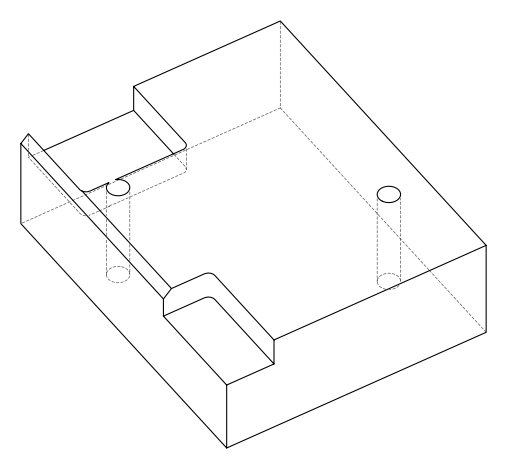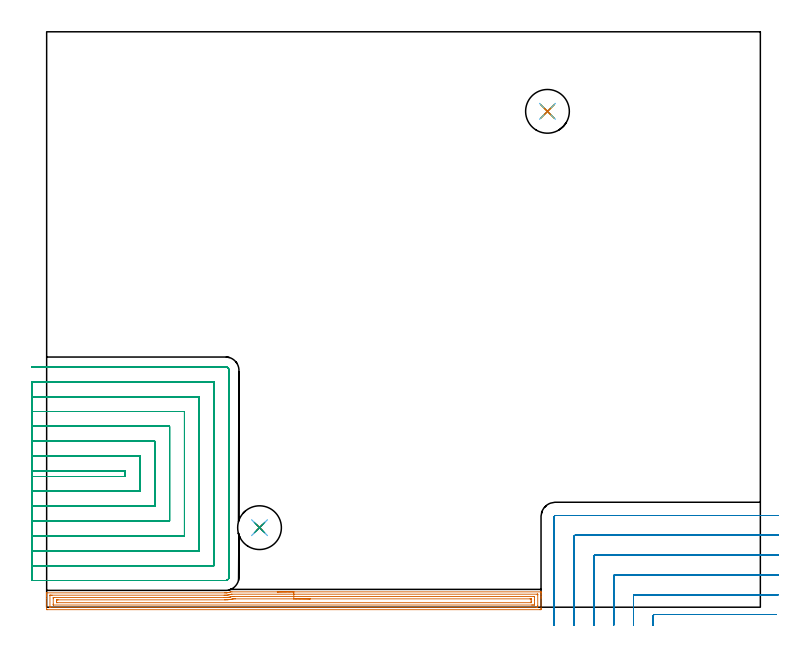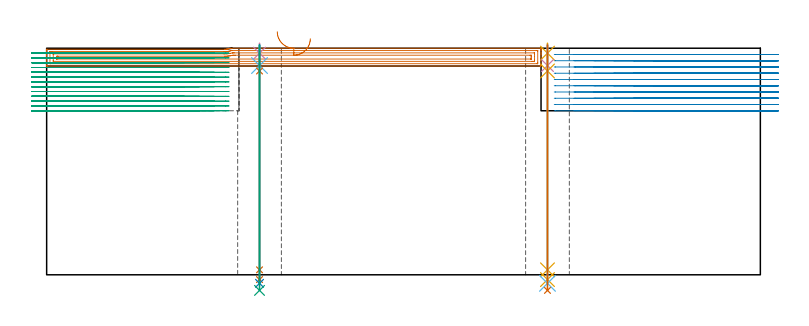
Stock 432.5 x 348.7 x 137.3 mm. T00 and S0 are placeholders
(PLAN: 13 operations, 11 tool changes, 108.3 min)
(1 AREA_MILL | FG_CHAMFER_SURFACE | UGT0205_001 | 9.83 min | 17838 mm3)
(2 MILL_CORNER_NOTCH_RECTANGULAR | CORNER_NOTCH_RECTANGULAR | NXT0201_012 | Follow Part, ap 4, ae 75% | 18.79 min | 319378 mm3)
(3 MILL_OPEN_POCKET | POCKET_OPEN | NXT0201_011 | Follow Part, ap 3, ae 75% | 75.88 min | 623298 mm3)
(4 SPOT_DRILL | STEP1HOLE | NXT0321_9005460120000 | 0.05 min | 197 mm3)
(5 SPOT_DRILL_1 | STEP1HOLE_1 | NXT0321_9005460120000 | 0.05 min | 182 mm3)
(6 DRILL_BLIND_HOLE_INTO_CENTER | STEP1HOLE | NXT0301_041 | 0.05 min | 285 mm3)
(7 GUN_DRILL_THROUGH_HOLE | STEP1HOLE | UGT0307_002 | 0.62 min | 3530 mm3)
(8 SPADE_DRILL_TO_ENLARGE_THROUGH_HOLE | STEP1HOLE | UGT0306_007 | 0.58 min | 25290 mm3)
(9 DRILL_TO_ENLARGE_THROUGH_HOLE | STEP1HOLE | UGT0301_388 | 0.6 min | 46174 mm3)
(10 DRILL_BLIND_HOLE_INTO_CENTER_1 | STEP1HOLE_1 | NXT0301_041 | 0.05 min | 281 mm3)
(11 GUN_DRILL_THROUGH_HOLE_1 | STEP1HOLE_1 | UGT0307_002 | 0.62 min | 3536 mm3)
(12 SPADE_DRILL_TO_ENLARGE_THROUGH_HOLE_1 | STEP1HOLE_1 | UGT0306_007 | 0.58 min | 25279 mm3)
(13 DRILL_TO_ENLARGE_THROUGH_HOLE_1 | STEP1HOLE_1 | UGT0301_388 | 0.6 min | 46358 mm3)
(TOOL UGT0205_001 | Chamfer Mill 20 x 3 x 45 deg. | D20 FL50 Z2)
(TOOL NXT0201_012 | ENDMILL 16mm [2P460-1600-NA 1630] | D16 FL38 Z6)
(TOOL NXT0201_011 | ENDMILL 12mm [2P460-1200-NA 1630] | D12 FL38 Z6)
(TOOL NXT0321_9005460120000 | NC Spot Drill, 142deg, 12mm, Carbide, Uncoated | D12 PA142 FL30 Z2)
(TOOL NXT0301_041 | Carbide Drill 7mm [860.1-0700-035A1-MM 2214] | D7 PA140 FL53 Z2)
(TOOL UGT0307_002 | Gun Drill 6 mm | D6 PA130 FL24 Z1)
(TOOL UGT0306_007 | Spade Drill 16.5mm | D16.5 PA132 FL10 Z2)
(TOOL UGT0301_388 | Twist Drill 26.5 mm | D26.5 PA118 FL165 Z2)
(OP 1 AREA_MILL)
G17 G21 G94 G90
T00 M6
G54
G17 G0 G90 X139.762 Y9.3 S1061 M3
G43 Z147.3 H0
G94 G1 X139.8 Z146.428 F250.
X139.914 Z145.563
X140.103 Z144.712
X140.365 Z143.88
X140.699 Z143.074
X141.102 Z142.3
X141.571 Z141.564
X142.102 Z140.872
X142.691 Z140.229
X143.334 Z139.64
X144.027 Z139.108
X144.762 Z138.64
X145.536 Z138.237
X146.342 Z137.903
X147.174 Z137.641
X148.026 Z137.452
X148.891 Z137.338
X149.762 Z137.3
X299.429
X299.59 Y9.297 Z137.288
X299.592 Y9.271 Z137.262
X299.6 Y8.9 Z136.899
Y8.567 Z136.567
Y7.89 Z135.885
Y6.664 Z134.661
Y6.117 Z134.111
Y5.504 Z133.499
Y-0.703 Z127.295
X299.598 Y-0.976 Z127.021
X299.592 Y-1.492 Z126.506
X299.505 Y-1.495 Z126.503
X298.983 Y-1.5 Z126.5
X0.617
X0.248 Y-1.496 Z126.502
X0.01 Y-1.492 Z126.506
X0. Y-1.25 Z126.747
Y5.23 Z133.225
Y6.664 Z134.661
Y7.003 Z134.999
Y7.681 Z135.681
Y8.08 Z136.08
X0.004 Y8.563 Z136.555
X0.01 Y8.698 Z136.689
X0.171 Y8.7 Z136.7
X107.861 Y8.701
X108.51 Y8.702 Z136.699
X108.741 Y8.711 Z136.703
X108.818 Y8.717 Z136.708
X109.093 Y8.733 Z136.729
X109.18 Y8.737 Z136.736
X109.626 Y8.788 Z136.786
X109.685 Y8.797 Z136.797
X110.074 Y8.864 Z136.863
X110.494 Y8.962 Z136.959
X110.519 Y8.968 Z136.965
X110.967 Y9.1 Z137.098
X111.411 Y9.253 Z137.25
X111.542 Y9.296 Z137.29
X112.281 Y9.3 Z137.3
X149.762
Y7.886 Z135.886
X297.196
X297.419 Y7.884 Z135.884
X297.528 Y7.881 Z135.881
X297.579 Y7.879 Z135.879
X297.59 Y7.872 Z135.872
X297.593 Y7.854 Z135.854
X297.597 Y7.746 Z135.746
X297.6 Y7.489 Z135.489
X297.599 Y0.797 Z128.797
X297.598 Y0.398 Z128.398
X297.59 Y-0.005 Z127.995
X297.576 Y-0.079 Z127.921
X297.529 Y-0.081 Z127.919
X297.418 Y-0.084 Z127.916
X297.196 Y-0.086 Z127.914
X2.404
X2.181 Y-0.084 Z127.916
X2.072 Y-0.082 Z127.918
X2.021 Y-0.079 Z127.921
X2.009 Y-0.072 Z127.928
X2.007 Y-0.054 Z127.946
X2.003 Y0.054 Z128.054
X2. Y0.311 Z128.311
X2.001 Y7.003 Z135.003
X2.003 Y7.204 Z135.204
X2.006 Y7.253 Z135.253
X2.009 Y7.274 Z135.274
X2.027 Y7.279 Z135.279
X2.123 Y7.282 Z135.282
X2.404 Y7.284 Z135.284
X3.013 Y7.286 Z135.286
X3.297
X107.529 Y7.287 Z135.287
X107.815 Y7.288 Z135.288
X108.416 Y7.292 Z135.292
X108.708 Y7.298 Z135.298
X109.273 Y7.329 Z135.329
X109.601 Y7.359 Z135.359
X110.078 Y7.416 Z135.416
X110.494 Y7.488 Z135.488
X110.829 Y7.558 Z135.558
X111.388 Y7.698 Z135.698
X111.541 Y7.738 Z135.738
X111.866 Y7.828 Z135.828
X112.061 Y7.879 Z135.879
X112.285 Y7.886 Z135.886
X149.762
Y6.472 Z134.472
X295.409 Y6.471 Z134.471
X295.528 Y6.469 Z134.469
X295.571 Y6.467 Z134.467
X295.587 Y6.465 Z134.465
X295.59 Y6.431 Z134.431
X295.596 Y6.306 Z134.306
X295.599 Y6.117 Z134.117
X295.6 Y5.927 Z133.927
Y4.343 Z132.343
Y2.381 Z130.381
X295.597 Y1.683 Z129.683
X295.593 Y1.501 Z129.501
X295.579 Y1.335 Z129.335
X295.409 Y1.333 Z129.333
X294.873 Y1.33 Z129.33
X294.516 Y1.329 Z129.329
X293.98 Y1.328 Z129.328
X4.191 Y1.329 Z129.329
X4.072 Y1.331 Z129.331
X4.029 Y1.333 Z129.333
X4.013 Y1.334 Z129.334
X4.01 Y1.369 Z129.369
X4.004 Y1.494 Z129.494
X4.001 Y1.683 Z129.683
X4. Y1.873 Z129.873
Y5.419 Z133.419
X4.002 Y5.608 Z133.608
X4.005 Y5.734 Z133.734
X4.01 Y5.835 Z133.835
X4.018 Y5.866 Z133.866
X4.03
X4.191 Y5.869 Z133.869
X4.438 Y5.871 Z133.871
X107.167 Y5.872 Z133.872
X107.815 Y5.873 Z133.873
X108.058 Y5.875 Z133.875
X108.708 Y5.883 Z133.883
X108.934 Y5.892 Z133.892
X109.601 Y5.933 Z133.933
X109.77 Y5.948 Z133.948
X110.494 Y6.031 Z134.031
X110.57 Y6.041 Z134.041
X111.018 Y6.117 Z134.117
X111.323 Y6.181 Z134.181
X111.388 Y6.196 Z134.196
X112.419 Y6.456 Z134.456
X112.549 Y6.464 Z134.464
X112.82 Y6.469 Z134.469
X113.174 Y6.471 Z134.471
X113.71
X149.762 Y6.472 Z134.472
Y5.057 Z133.057
X292.903
X293.499 Y5.055 Z133.055
X293.565 Y5.053 Z133.053
X293.583 Y5.051 Z133.051
X293.59 Y5.04 Z133.04
X293.593 Y4.99 Z132.99
X293.597 Y4.782 Z132.782
X293.6 Y4.366 Z132.366
Y3.479 Z131.479
X293.599 Y3.025 Z131.025
X293.596 Y2.809 Z130.809
X293.592 Y2.756 Z130.756
X293.589 Y2.749 Z130.749
X293.581 Y2.746 Z130.746
X293.552 Y2.744 Z130.744
X293.449 Y2.743 Z130.743
X6.697
X6.101 Y2.745 Z130.745
X6.035 Y2.747 Z130.747
X6.017 Y2.749 Z130.749
X6.01 Y2.76 Z130.76
X6.007 Y2.81 Z130.81
X6.003 Y3.018 Z131.018
X6. Y3.434 Z131.434
X6.001 Y4.32 Z132.32
X6.002 Y4.343 Z132.343
X6.01 Y4.444 Z132.444
X6.411 Y4.453 Z132.453
X6.641 Y4.456 Z132.456
X6.756 Y4.457 Z132.457
X6.871
X107.815 Y4.459 Z132.459
X108.586 Y4.464 Z132.464
X108.708 Y4.468 Z132.468
X109.442 Y4.502 Z132.502
X109.601 Y4.513 Z132.513
X110.263 Y4.573 Z132.573
X110.494 Y4.6 Z132.6
X111.055 Y4.673 Z132.673
X111.388 Y4.731 Z132.731
X111.808 Y4.813 Z132.813
X112.281 Y4.919 Z132.919
X112.536 Y4.977 Z132.977
X112.82 Y5.043 Z133.043
X113.174 Y5.052 Z133.052
X113.351 Y5.055 Z133.055
X114.068 Y5.057 Z133.057
X114.242
X149.762
X150.634 Z133.095
X151.499 Z133.209
X152.351 Z133.398
X153.183 Z133.66
X153.989 Z133.994
X154.762 Z134.397
X155.498 Z134.866
X156.19 Z135.397
X156.833 Z135.986
X157.423 Z136.629
X157.954 Z137.322
X158.423 Z138.057
X158.825 Z138.831
X159.159 Z139.637
X159.422 Z140.469
X159.61 Z141.321
X159.724 Z142.186
X159.762 Z143.057
G0 Z147.3
M5
M2
(OP 2 MILL_CORNER_NOTCH_RECTANGULAR)
G17 G21 G94 G90
T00 M6
G54
G17 G0 G90 X442.181 Y-4.4 S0 M3
G43 Z147.3 H1
Z133.51
G94 G1 X439.181 F250.
X368.394 F500.
G3 X367.6 Y-5.194 R0.8
G1 Y-8.
Y-11. F250.
G0 Z147.3
X443.5 Y7.6
Z133.51
G1 X440.5
X356.395 F500.
G3 X355.6 Y6.805 R0.8
G1 Y-5.194
Y-8.
X355.599 Y-11. F250.
G0 Z147.3
X443.5 Y19.6
Z133.51
G1 X440.5
X344.395 F500.
G3 X343.6 Y18.805 R0.8
G1 Y6.805
Y-8.
X343.599 Y-11. F250.
G0 Z147.3
X443.5 Y31.6
Z133.51
G1 X440.5
X332.395 F500.
G3 X331.6 Y30.805 R0.8
G1 Y18.805
Y-8.
X331.599 Y-11. F250.
G0 Z147.3
X443.5 Y43.6
Z133.51
G1 X440.5
X320.396 F500.
G3 X319.6 Y42.804 R0.8
G1 Y30.805
Y-8.
X319.598 Y-11. F250.
G0 Z147.3
X443.5 Y55.6
Z133.51
G1 X440.5
X308.4 F500.
G3 X307.6 Y54.8 R0.8
G1 Y-7.99
Y-10.99 F250.
G0 Z147.3
X442.181 Y-4.4
Z129.72
G1 X439.181
X368.394 F500.
G3 X367.6 Y-5.194 R0.8
G1 Y-8.
Y-11. F250.
G0 Z147.3
X443.5 Y7.6
Z129.72
G1 X440.5
X356.395 F500.
G3 X355.6 Y6.805 R0.8
G1 Y-8.
Y-11. F250.
G0 Z147.3
X443.5 Y19.6
Z129.72
G1 X440.5
X344.395 F500.
G3 X343.6 Y18.805 R0.8
G1 Y-8.
Y-11. F250.
G0 Z147.3
X443.5 Y31.6
Z129.72
G1 X440.5
X332.395 F500.
G3 X331.6 Y30.805 R0.8
G1 Y-8.
Y-11. F250.
G0 Z147.3
X443.5 Y43.6
Z129.72
G1 X440.5
X320.396 F500.
G3 X319.6 Y42.804 R0.8
G1 Y-8.
Y-11. F250.
G0 Z147.3
X443.5 Y55.6
Z129.72
G1 X440.5
X308.4 F500.
G3 X307.6 Y54.8 R0.8
G1 Y-8.
Y-11. F250.
G0 Z147.3
X442.181 Y-4.4
Z125.93
G1 X439.181
X368.394 F500.
G3 X367.6 Y-5.194 R0.8
G1 Y-8.
Y-11. F250.
G0 Z147.3
X443.5 Y7.6
Z125.93
G1 X440.5
X356.395 F500.
G3 X355.6 Y6.805 R0.8
G1 Y-8.
Y-11. F250.
G0 Z147.3
X443.5 Y19.6
Z125.93
G1 X440.5
X344.395 F500.
G3 X343.6 Y18.805 R0.8
G1 Y-8.
Y-11. F250.
G0 Z147.3
X443.5 Y31.6
Z125.93
G1 X440.5
X332.395 F500.
G3 X331.6 Y30.805 R0.8
G1 Y-8.
Y-11. F250.
G0 Z147.3
X443.5 Y43.6
Z125.93
G1 X440.5
X320.396 F500.
G3 X319.6 Y42.804 R0.8
G1 Y-8.
Y-11. F250.
G0 Z147.3
X443.5 Y55.6
Z125.93
G1 X440.5
X308.4 F500.
G3 X307.6 Y54.8 R0.8
G1 Y-8.
Y-11. F250.
G0 Z147.3
X442.181 Y-4.4
Z122.14
G1 X439.181
X368.394 F500.
G3 X367.6 Y-5.194 R0.8
G1 Y-8.
Y-11. F250.
G0 Z147.3
X443.5 Y7.6
Z122.14
G1 X440.5
X356.395 F500.
G3 X355.6 Y6.805 R0.8
G1 Y-8.
Y-11. F250.
G0 Z147.3
X443.5 Y19.6
Z122.14
G1 X440.5
X344.395 F500.
G3 X343.6 Y18.805 R0.8
G1 Y-8.
Y-11. F250.
G0 Z147.3
X443.5 Y31.6
Z122.14
G1 X440.5
X332.395 F500.
G3 X331.6 Y30.805 R0.8
G1 Y-8.
Y-11. F250.
G0 Z147.3
X443.5 Y43.6
Z122.14
G1 X440.5
X320.396 F500.
G3 X319.6 Y42.804 R0.8
G1 Y-8.
Y-11. F250.
G0 Z147.3
X443.5 Y55.6
Z122.14
G1 X440.5
X308.4 F500.
G3 X307.6 Y54.8 R0.8
G1 Y-8.
Y-11. F250.
G0 Z147.3
X442.181 Y-4.4
Z118.35
G1 X439.181
X368.394 F500.
G3 X367.6 Y-5.194 R0.8
G1 Y-8.
Y-11. F250.
G0 Z147.3
X443.5 Y7.6
Z118.35
G1 X440.5
X356.395 F500.
G3 X355.6 Y6.805 R0.8
G1 Y-8.
Y-11. F250.
G0 Z147.3
X443.5 Y19.6
Z118.35
G1 X440.5
X344.395 F500.
G3 X343.6 Y18.805 R0.8
G1 Y-8.
Y-11. F250.
G0 Z147.3
X443.5 Y31.6
Z118.35
G1 X440.5
X332.395 F500.
G3 X331.6 Y30.805 R0.8
G1 Y-8.
Y-11. F250.
G0 Z147.3
X443.5 Y43.6
Z118.35
G1 X440.5
X320.396 F500.
G3 X319.6 Y42.804 R0.8
G1 Y-8.
Y-11. F250.
G0 Z147.3
X443.5 Y55.6
Z118.35
G1 X440.5
X308.4 F500.
G3 X307.6 Y54.8 R0.8
G1 Y-8.
Y-11. F250.
G0 Z147.3
X442.181 Y-4.4
Z114.56
G1 X439.181
X368.394 F500.
G3 X367.6 Y-5.194 R0.8
G1 Y-8.
Y-11. F250.
G0 Z147.3
X443.5 Y7.6
Z114.56
G1 X440.5
X356.395 F500.
G3 X355.6 Y6.805 R0.8
G1 Y-8.
Y-11. F250.
G0 Z147.3
X443.5 Y19.6
Z114.56
G1 X440.5
X344.395 F500.
G3 X343.6 Y18.805 R0.8
G1 Y-8.
Y-11. F250.
G0 Z147.3
X443.5 Y31.6
Z114.56
G1 X440.5
X332.395 F500.
G3 X331.6 Y30.805 R0.8
G1 Y-8.
Y-11. F250.
G0 Z147.3
X443.5 Y43.6
Z114.56
G1 X440.5
X320.396 F500.
G3 X319.6 Y42.804 R0.8
G1 Y-8.
Y-11. F250.
G0 Z147.3
X443.5 Y55.6
Z114.56
G1 X440.5
X308.4 F500.
G3 X307.6 Y54.8 R0.8
G1 Y-8.
Y-11. F250.
G0 Z147.3
X442.181 Y-4.4
Z110.77
G1 X439.181
X368.394 F500.
G3 X367.6 Y-5.194 R0.8
G1 Y-8.
Y-11. F250.
G0 Z147.3
X443.5 Y7.6
Z110.77
G1 X440.5
X356.395 F500.
G3 X355.6 Y6.805 R0.8
G1 Y-8.
Y-11. F250.
G0 Z147.3
X443.5 Y19.6
Z110.77
G1 X440.5
X344.395 F500.
G3 X343.6 Y18.805 R0.8
G1 Y-8.
Y-11. F250.
G0 Z147.3
X443.5 Y31.6
Z110.77
G1 X440.5
X332.395 F500.
G3 X331.6 Y30.805 R0.8
G1 Y-8.
Y-11. F250.
G0 Z147.3
X443.5 Y43.6
Z110.77
G1 X440.5
X320.396 F500.
G3 X319.6 Y42.804 R0.8
G1 Y-8.
Y-11. F250.
G0 Z147.3
X443.5 Y55.6
Z110.77
G1 X440.5
X308.4 F500.
G3 X307.6 Y54.8 R0.8
G1 Y-8.
Y-11. F250.
G0 Z147.3
X442.181 Y-4.4
Z106.98
G1 X439.181
X368.394 F500.
G3 X367.6 Y-5.194 R0.8
G1 Y-8.
Y-11. F250.
G0 Z147.3
X443.5 Y7.6
Z106.98
G1 X440.5
X356.395 F500.
G3 X355.6 Y6.805 R0.8
G1 Y-8.
Y-11. F250.
G0 Z147.3
X443.5 Y19.6
Z106.98
G1 X440.5
X344.395 F500.
G3 X343.6 Y18.805 R0.8
G1 Y-8.
Y-11. F250.
G0 Z147.3
X443.5 Y31.6
Z106.98
G1 X440.5
X332.395 F500.
G3 X331.6 Y30.805 R0.8
G1 Y-8.
Y-11. F250.
G0 Z147.3
X443.5 Y43.6
Z106.98
G1 X440.5
X320.396 F500.
G3 X319.6 Y42.804 R0.8
G1 Y-8.
Y-11. F250.
G0 Z147.3
X443.5 Y55.6
Z106.98
G1 X440.5
X308.4 F500.
G3 X307.6 Y54.8 R0.8
G1 Y-8.
Y-11. F250.
G0 Z147.3
X442.181 Y-4.4
Z103.19
G1 X439.181
X368.394 F500.
G3 X367.6 Y-5.194 R0.8
G1 Y-8.
Y-11. F250.
G0 Z147.3
X443.5 Y7.6
Z103.19
G1 X440.5
X356.395 F500.
G3 X355.6 Y6.805 R0.8
G1 Y-8.
Y-11. F250.
G0 Z147.3
X443.5 Y19.6
Z103.19
G1 X440.5
X344.395 F500.
G3 X343.6 Y18.805 R0.8
G1 Y-8.
Y-11. F250.
G0 Z147.3
X443.5 Y31.6
Z103.19
G1 X440.5
X332.395 F500.
G3 X331.6 Y30.805 R0.8
G1 Y-8.
Y-11. F250.
G0 Z147.3
X443.5 Y43.6
Z103.19
G1 X440.5
X320.396 F500.
G3 X319.6 Y42.804 R0.8
G1 Y-8.
Y-11. F250.
G0 Z147.3
X443.5 Y55.6
Z103.19
G1 X440.5
X308.4 F500.
G3 X307.6 Y54.8 R0.8
G1 Y-8.
Y-11. F250.
G0 Z147.3
X442.181 Y-4.4
Z99.4
G1 X439.181
X368.394 F500.
G3 X367.6 Y-5.194 R0.8
G1 Y-8.
Y-11. F250.
G0 Z147.3
X443.5 Y7.6
Z99.4
G1 X440.5
X356.395 F500.
G3 X355.6 Y6.805 R0.8
G1 Y-8.
Y-11. F250.
G0 Z147.3
X443.5 Y19.6
Z99.4
G1 X440.5
X344.395 F500.
G3 X343.6 Y18.805 R0.8
G1 Y-8.
Y-11. F250.
G0 Z147.3
X443.5 Y31.6
Z99.4
G1 X440.5
X332.395 F500.
G3 X331.6 Y30.805 R0.8
G1 Y-8.
Y-11. F250.
G0 Z147.3
X443.5 Y43.6
Z99.4
G1 X440.5
X320.396 F500.
G3 X319.6 Y42.804 R0.8
G1 Y-8.
Y-11. F250.
G0 Z147.3
X443.5 Y55.6
Z99.4
G1 X440.5
X308.4 F500.
G3 X307.6 Y54.8 R0.8
G1 Y-8.
Y-11. F250.
G0 Z147.3
M5
M2
(OP 3 MILL_OPEN_POCKET)
G17 G21 G94 G90
T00 M6
G54
G17 G0 G90 X-9. Y79.2 S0 M3
G43 Z147.3 H1
Z134.385
G94 G1 X-6. F250.
X47.5 F500.
Y82.6
X-6.
X-9. F250.
Y70.2
X-6.
X56.5 F500.
Y91.6
X-6.
X-9. F250.
Y61.2
X-6.
X65.5 F500.
Y100.6
X-6.
X-9. F250.
Y52.2
X-6.
X74.5 F500.
Y109.6
X-6.
X-9. F250.
Y43.2
X-6.
X83.5 F500.
Y118.6
X-6.
X-9. F250.
Y34.2
X-6.
X92.5 F500.
Y127.6
X-6.
X-9. F250.
Y25.2
X-6.
X101.5 F500.
Y136.6
X-6.
X-9. F250.
Y16.2
X-6.
X108.5 F500.
G3 X110.5 Y18.2 R2.
G1 Y143.6
G3 X108.5 Y145.6 R2.
G1 X-6.
X-9. F250.
G0 Y79.2 Z131.469
G1 X-6.
X47.5 F500.
Y82.6
X-6.
X-9. F250.
Y70.2
X-6.
X56.5 F500.
Y91.6
X-6.
X-9. F250.
Y61.2
X-6.
X65.5 F500.
Y100.6
X-6.
X-9. F250.
Y52.2
X-6.
X74.5 F500.
Y109.6
X-6.
X-9. F250.
Y43.2
X-6.
X83.5 F500.
Y118.6
X-6.
X-9. F250.
Y34.2
X-6.
X92.5 F500.
Y127.6
X-6.
X-9. F250.
Y25.2
X-6.
X101.5 F500.
Y136.6
X-6.
X-9. F250.
Y16.2
X-6.
X108.5 F500.
G3 X110.5 Y18.2 R2.
G1 Y143.6
G3 X108.5 Y145.6 R2.
G1 X-6.
X-9. F250.
G0 Y79.2 Z128.554
G1 X-6.
X47.5 F500.
Y82.6
X-6.
X-9. F250.
Y70.2
X-6.
X56.5 F500.
Y91.6
X-6.
X-9. F250.
Y61.2
X-6.
X65.5 F500.
Y100.6
X-6.
X-9. F250.
Y52.2
X-6.
X74.5 F500.
Y109.6
X-6.
X-9. F250.
Y43.2
X-6.
X83.5 F500.
Y118.6
X-6.
X-9. F250.
Y34.2
X-6.
X92.5 F500.
Y127.6
X-6.
X-9. F250.
Y25.2
X-6.
X101.5 F500.
Y136.6
X-6.
X-9. F250.
Y16.2
X-6.
X108.5 F500.
G3 X110.5 Y18.2 R2.
G1 Y143.6
G3 X108.5 Y145.6 R2.
G1 X-6.
X-9. F250.
G0 Y79.2 Z125.638
G1 X-6.
X47.5 F500.
Y82.6
X-6.
X-9. F250.
Y70.2
X-6.
X56.5 F500.
Y91.6
X-6.
X-9. F250.
Y61.2
X-6.
X65.5 F500.
Y100.6
X-6.
X-9. F250.
Y52.2
X-6.
X74.5 F500.
Y109.6
X-6.
X-9. F250.
Y43.2
X-6.
X83.5 F500.
Y118.6
X-6.
X-9. F250.
Y34.2
X-6.
X92.5 F500.
Y127.6
X-6.
X-9. F250.
Y25.2
X-6.
X101.5 F500.
Y136.6
X-6.
X-9. F250.
Y16.2
X-6.
X108.5 F500.
G3 X110.5 Y18.2 R2.
G1 Y143.6
G3 X108.5 Y145.6 R2.
G1 X-6.
X-9. F250.
G0 Y79.2 Z122.723
G1 X-6.
X47.5 F500.
Y82.6
X-6.
X-9. F250.
Y70.2
X-6.
X56.5 F500.
Y91.6
X-6.
X-9. F250.
Y61.2
X-6.
X65.5 F500.
Y100.6
X-6.
X-9. F250.
Y52.2
X-6.
X74.5 F500.
Y109.6
X-6.
X-9. F250.
Y43.2
X-6.
X83.5 F500.
Y118.6
X-6.
X-9. F250.
Y34.2
X-6.
X92.5 F500.
Y127.6
X-6.
X-9. F250.
Y25.2
X-6.
X101.5 F500.
Y136.6
X-6.
X-9. F250.
Y16.2
X-6.
X108.5 F500.
G3 X110.5 Y18.2 R2.
G1 Y143.6
G3 X108.5 Y145.6 R2.
G1 X-6.
X-9. F250.
G0 Y79.2 Z119.808
G1 X-6.
X47.5 F500.
Y82.6
X-6.
X-9. F250.
Y70.2
X-6.
X56.5 F500.
Y91.6
X-6.
X-9. F250.
Y61.2
X-6.
X65.5 F500.
Y100.6
X-6.
X-9. F250.
Y52.2
X-6.
X74.5 F500.
Y109.6
X-6.
X-9. F250.
Y43.2
X-6.
X83.5 F500.
Y118.6
X-6.
X-9. F250.
Y34.2
X-6.
X92.5 F500.
Y127.6
X-6.
X-9. F250.
Y25.2
X-6.
X101.5 F500.
Y136.6
X-6.
X-9. F250.
Y16.2
X-6.
X108.5 F500.
G3 X110.5 Y18.2 R2.
G1 Y143.6
G3 X108.5 Y145.6 R2.
G1 X-6.
X-9. F250.
G0 Y79.2 Z116.892
G1 X-6.
X47.5 F500.
Y82.6
X-6.
X-9. F250.
Y70.2
X-6.
X56.5 F500.
Y91.6
X-6.
X-9. F250.
Y61.2
X-6.
X65.5 F500.
Y100.6
X-6.
X-9. F250.
Y52.2
X-6.
X74.5 F500.
Y109.6
X-6.
X-9. F250.
Y43.2
X-6.
X83.5 F500.
Y118.6
X-6.
X-9. F250.
Y34.2
X-6.
X92.5 F500.
Y127.6
X-6.
X-9. F250.
Y25.2
X-6.
X101.5 F500.
Y136.6
X-6.
X-9. F250.
Y16.2
X-6.
X108.5 F500.
G3 X110.5 Y18.2 R2.
G1 Y143.6
G3 X108.5 Y145.6 R2.
G1 X-6.
X-9. F250.
G0 Y79.2 Z113.977
G1 X-6.
X47.5 F500.
Y82.6
X-6.
X-9. F250.
Y70.2
X-6.
X56.5 F500.
Y91.6
X-6.
X-9. F250.
Y61.2
X-6.
X65.5 F500.
Y100.6
X-6.
X-9. F250.
Y52.2
X-6.
X74.5 F500.
Y109.6
X-6.
X-9. F250.
Y43.2
X-6.
X83.5 F500.
Y118.6
X-6.
X-9. F250.
Y34.2
X-6.
X92.5 F500.
Y127.6
X-6.
X-9. F250.
Y25.2
X-6.
X101.5 F500.
Y136.6
X-6.
X-9. F250.
Y16.2
X-6.
X108.5 F500.
G3 X110.5 Y18.2 R2.
G1 Y143.6
G3 X108.5 Y145.6 R2.
G1 X-6.
X-9. F250.
G0 Y79.2 Z111.062
G1 X-6.
X47.5 F500.
Y82.6
X-6.
X-9. F250.
Y70.2
X-6.
X56.5 F500.
Y91.6
X-6.
X-9. F250.
Y61.2
X-6.
X65.5 F500.
Y100.6
X-6.
X-9. F250.
Y52.2
X-6.
X74.5 F500.
Y109.6
X-6.
X-9. F250.
Y43.2
X-6.
X83.5 F500.
Y118.6
X-6.
X-9. F250.
Y34.2
X-6.
X92.5 F500.
Y127.6
X-6.
X-9. F250.
Y25.2
X-6.
X101.5 F500.
Y136.6
X-6.
X-9. F250.
Y16.2
X-6.
X108.5 F500.
G3 X110.5 Y18.2 R2.
G1 Y143.6
G3 X108.5 Y145.6 R2.
G1 X-6.
X-9. F250.
G0 Y79.2 Z108.146
G1 X-6.
X47.5 F500.
Y82.6
X-6.
X-9. F250.
Y70.2
X-6.
X56.5 F500.
Y91.6
X-6.
X-9. F250.
Y61.2
X-6.
X65.5 F500.
Y100.6
X-6.
X-9. F250.
Y52.2
X-6.
X74.5 F500.
Y109.6
X-6.
X-9. F250.
Y43.2
X-6.
X83.5 F500.
Y118.6
X-6.
X-9. F250.
Y34.2
X-6.
X92.5 F500.
Y127.6
X-6.
X-9. F250.
Y25.2
X-6.
X101.5 F500.
Y136.6
X-6.
X-9. F250.
Y16.2
X-6.
X108.5 F500.
G3 X110.5 Y18.2 R2.
G1 Y143.6
G3 X108.5 Y145.6 R2.
G1 X-6.
X-9. F250.
G0 Y79.2 Z105.231
G1 X-6.
X47.5 F500.
Y82.6
X-6.
X-9. F250.
Y70.2
X-6.
X56.5 F500.
Y91.6
X-6.
X-9. F250.
Y61.2
X-6.
X65.5 F500.
Y100.6
X-6.
X-9. F250.
Y52.2
X-6.
X74.5 F500.
Y109.6
X-6.
X-9. F250.
Y43.2
X-6.
X83.5 F500.
Y118.6
X-6.
X-9. F250.
Y34.2
X-6.
X92.5 F500.
Y127.6
X-6.
X-9. F250.
Y25.2
X-6.
X101.5 F500.
Y136.6
X-6.
X-9. F250.
Y16.2
X-6.
X108.5 F500.
G3 X110.5 Y18.2 R2.
G1 Y143.6
G3 X108.5 Y145.6 R2.
G1 X-6.
X-9. F250.
G0 Y79.2 Z102.315
G1 X-6.
X47.5 F500.
Y82.6
X-6.
X-9. F250.
Y70.2
X-6.
X56.5 F500.
Y91.6
X-6.
X-9. F250.
Y61.2
X-6.
X65.5 F500.
Y100.6
X-6.
X-9. F250.
Y52.2
X-6.
X74.5 F500.
Y109.6
X-6.
X-9. F250.
Y43.2
X-6.
X83.5 F500.
Y118.6
X-6.
X-9. F250.
Y34.2
X-6.
X92.5 F500.
Y127.6
X-6.
X-9. F250.
Y25.2
X-6.
X101.5 F500.
Y136.6
X-6.
X-9. F250.
Y16.2
X-6.
X108.5 F500.
G3 X110.5 Y18.2 R2.
G1 Y143.6
G3 X108.5 Y145.6 R2.
G1 X-6.
X-9. F250.
G0 Y79.2 Z99.4
G1 X-6.
X47.5 F500.
Y82.6
X-6.
X-9. F250.
Y70.2
X-6.
X56.5 F500.
Y91.6
X-6.
X-9. F250.
Y61.2
X-6.
X65.5 F500.
Y100.6
X-6.
X-9. F250.
Y52.2
X-6.
X74.5 F500.
Y109.6
X-6.
X-9. F250.
Y43.2
X-6.
X83.5 F500.
Y118.6
X-6.
X-9. F250.
Y34.2
X-6.
X92.5 F500.
Y127.6
X-6.
X-9. F250.
Y25.2
X-6.
X101.5 F500.
Y136.6
X-6.
X-9. F250.
Y16.2
X-6.
X108.5 F500.
G3 X110.5 Y18.2 R2.
G1 Y143.6
G3 X108.5 Y145.6 R2.
G1 X-6.
X-9. F250.
G0 Z147.3
M5
M2
(OP 4 SPOT_DRILL)
G17 G21 G94 G90
T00 M6
G54
G17 G0 G90 X129. Y48.2 S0 M3
G43 Z147.3 H0
G94 G81 G98 Z134.3 F250. R140.3
G80
M5
M2
(OP 5 SPOT_DRILL_1)
G17 G21 G94 G90
T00 M6
G54
G17 G0 G90 X303.5 Y300.5 S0 M3
G43 Z147.3 H0
G94 G81 G98 Z134.3 F250. R140.3
G80
M5
M2
(OP 6 DRILL_BLIND_HOLE_INTO_CENTER)
G17 G21 G94 G90
T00 M6
G54
G17 G0 G90 X129. Y48.2 S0 M3
G43 Z147.3 H1
G94 G81 G98 Z126.8 F250. R139.3
G80
M5
M2
(OP 7 GUN_DRILL_THROUGH_HOLE)
G17 G21 G94 G90
T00 M6
G54
G17 G0 G90 X129. Y48.2 M8
G43 Z147.3 H0
Z134.252
S716 M3
G94 G1 Z123.493 F125. M26
G4 X.084
Z3. F250.
G4 X.084
Z-2.899 F125.
G4 X.084
M5
M9
G0 Z134.252
Z147.3
M2
(OP 8 SPADE_DRILL_TO_ENLARGE_THROUGH_HOLE)
G17 G21 G94 G90
T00 M6
G54
G17 G0 G90 X129. Y48.2 S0 M3
G43 Z147.3 H0
G94 G73 G98 Z-5.173 F250. Q15.83 R139.3
G80
M5
M2
(OP 9 DRILL_TO_ENLARGE_THROUGH_HOLE)
G17 G21 G94 G90
T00 M6
G54
G17 G0 G90 X129. Y48.2 S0 M3
G43 Z147.3 H0
G94 G73 G98 Z-9.461 F250. Q24.46 R139.3
G80
M5
M2
(OP 10 DRILL_BLIND_HOLE_INTO_CENTER_1)
G17 G21 G94 G90
T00 M6
G54
G17 G0 G90 X303.5 Y300.5 S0 M3
G43 Z147.3 H1
G94 G81 G98 Z126.8 F250. R139.3
G80
M5
M2
(OP 11 GUN_DRILL_THROUGH_HOLE_1)
G17 G21 G94 G90
T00 M6
G54
G17 G0 G90 X303.5 Y300.5 M8
G43 Z147.3 H0
Z134.252
S716 M3
G94 G1 Z123.493 F125. M26
G4 X.084
Z3. F250.
G4 X.084
Z-2.899 F125.
G4 X.084
M5
M9
G0 Z134.252
Z147.3
M2
(OP 12 SPADE_DRILL_TO_ENLARGE_THROUGH_HOLE_1)
G17 G21 G94 G90
T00 M6
G54
G17 G0 G90 X303.5 Y300.5 S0 M3
G43 Z147.3 H0
G94 G73 G98 Z-5.173 F250. Q15.83 R139.3
G80
M5
M2
(OP 13 DRILL_TO_ENLARGE_THROUGH_HOLE_1)
G17 G21 G94 G90
T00 M6
G54
G17 G0 G90 X303.5 Y300.5 S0 M3
G43 Z147.3 H0
G94 G73 G98 Z-9.461 F250. Q24.46 R139.3
G80
M5
M2
